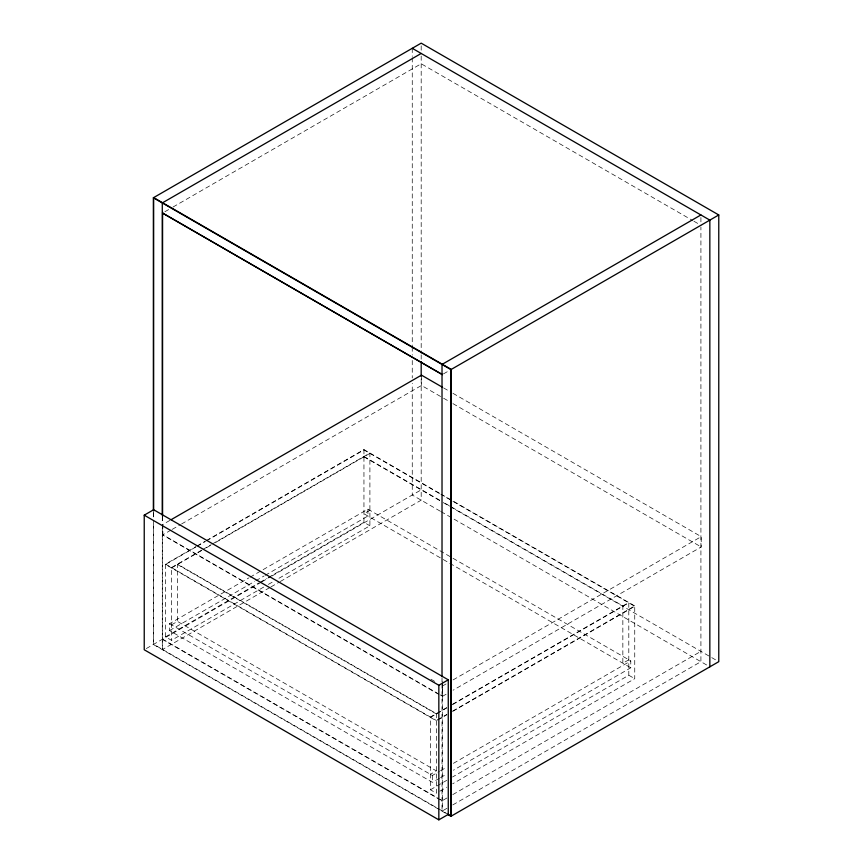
<?xml version="1.0" encoding="UTF-8"?>
<svg xmlns="http://www.w3.org/2000/svg" width="863" height="863" viewBox="0 0 863 863"><rect width="100%" height="100%" fill="white"/><g stroke="black" fill="none" stroke-linecap="round" stroke-linejoin="round"><path stroke-width="0.65" stroke-dasharray="4.32 3.24" d="M164.909 211.726L171.899 207.692M173.064 207.012L421.187 63.765L692.752 220.561M169.871 520.411L162.88 524.445L162.88 534.758L439.116 694.24M171.036 530.055L162.578 534.931L438.814 694.413M172.201 529.375L180.356 524.672M181.521 524.003L421.478 385.459L442.46 397.573M443.474 373.895L449.299 370.54M263.7 587.077L171.51 640.314L165.556 636.872L165.556 564.143L195.901 546.624M197.066 545.945L205.232 541.23M206.408 540.562L363.949 449.601L439.871 493.431M195.901 546.969L165.556 564.478L436.365 720.832M197.066 546.29L205.232 541.576M206.408 540.896L363.949 449.947L439.871 493.776M201.856 550.055L171.51 567.574L171.51 640.314M203.021 549.386L211.187 544.672M212.352 543.992L369.903 453.032L369.903 525.772L277.703 578.997M171.51 567.919L201.856 550.4M206.516 547.703L211.187 545.006M215.858 542.32L369.903 453.377M439.396 778.297L432.395 782.342L169.526 630.573L169.526 623.701L248.878 577.886M250.043 577.207L367.918 509.159L630.788 660.929L630.788 667.8L453.399 770.206M171.51 624.844L177.465 621.414L436.365 770.886L430.41 774.316M369.903 510.303L363.949 513.744L442.352 559.008M169.526 630.573L254.714 581.392M255.88 580.713L264.056 575.999M265.221 575.319L367.918 516.031L367.918 509.159M165.556 636.872L258.922 582.967M260.087 582.298L267.088 578.253M268.253 577.584L363.949 522.331L369.903 525.772M146.322 648.545L261.597 581.996M261.985 581.77L270.917 576.613M272.082 575.945L421.187 489.86M268.371 584.391L273.042 581.694M269.752 587.595L162.287 649.645L162.287 524.51M270.917 586.926L279.073 582.223M280.238 581.543L421.187 500.173L421.187 377.724M442.309 686.128L446.106 683.938M453.097 679.904L701.209 536.646L701.209 546.959L453.097 690.206M446.106 694.24L442.309 696.43L439.979 695.082M446.743 707.617L430.41 717.045L430.41 789.785L436.365 793.216L436.365 713.615L177.465 564.143L177.465 621.414M452.579 704.251L628.803 602.514L628.803 675.244L452.579 776.98M430.41 717.39L446.743 707.962M452.579 704.596L628.803 602.849M437.53 719.807L446.861 714.424M452.697 711.058L634.747 605.945L634.747 678.685L452.697 783.787M437.53 720.152L446.861 714.769M452.697 711.392L634.747 606.29L441.036 494.456M628.803 659.785L622.849 663.216L622.849 605.945L443.248 502.255M169.526 623.701L432.395 775.47L439.396 771.425M440.562 770.745L446.398 767.38M453.399 763.334L630.788 660.929M440.562 777.617L446.398 774.251M430.41 789.785L446.743 780.346M439.86 791.198L446.861 787.153M446.969 797.973L442.018 800.832L162.287 639.332M452.795 794.607L700.918 651.36M446.969 808.286L442.018 811.144L442.018 683.323M452.795 804.92L700.918 661.673L700.918 227.066M693.917 221.23L698.588 223.927M443.625 387.929L451.781 392.643M452.956 393.312L701.209 536.646M443.625 398.242L451.781 402.956M452.956 403.625L701.209 546.959M441.036 494.111L634.747 605.945M363.949 456.473L442.083 501.586M363.949 456.818L442.19 501.986M443.248 502.6L710.605 656.959M711.77 657.628L718.771 661.673M440.259 511.187L412.255 495.017L412.255 383.334M440.993 511.608L709.839 666.829M443.248 559.526L630.788 667.8M628.803 675.244L634.747 678.685M430.95 679.224L435.621 681.91M440.281 694.909L442.611 696.258L442.611 685.956M177.465 564.478L436.365 713.96M165.556 564.143L436.365 720.486M162.578 639.159L438.814 798.642M439.979 799.321L442.309 800.67M448.264 814.413L153.657 644.316L153.657 520.497M445.362 813.075L153.355 644.488L153.355 520.702M700.918 217.541L700.918 225.728M442.309 681.802L442.309 810.972M442.018 677.94L442.018 681.975M432.395 775.47L432.395 782.342M421.478 375.146L421.478 385.459M421.187 45.836L421.187 51.219M421.187 56.041L421.187 353.506M421.187 354.855L421.187 360.691M412.255 48.306L412.255 56.375M412.255 57.724L412.255 345.664M412.255 347.012L412.255 355.081M412.255 360.464L412.255 377.951M363.949 449.601L363.949 522.331M162.578 516.268L162.578 522.989M162.578 524.337L162.578 649.472M162.287 516.441L162.287 523.161M153.657 512.428L153.657 519.181M153.355 512.633L153.355 519.353"/><path stroke-width="1.29" d="M153.355 509.936L153.355 197.778L421.187 43.15L718.771 214.963L718.771 661.673L450.939 816.301L447.595 814.37M421.187 53.463L162.287 202.934L162.287 515.092M144.229 515.168L153.657 509.731L448.264 679.828L448.264 814.413L438.836 819.85L144.229 649.763L144.229 515.168L438.836 685.265L448.264 679.828M171.036 519.742L421.478 375.146L442.46 387.26M700.918 214.963L442.018 364.434L442.018 676.592M153.355 197.778L450.939 369.591L718.771 214.963M412.255 48.306L709.839 220.119L709.839 666.829M447.897 814.197L451.241 816.128L451.241 369.418L153.657 197.605L153.657 511.112M450.939 369.591L450.939 816.301M438.836 685.265L438.836 819.85M421.187 361.586L421.187 376.387M162.578 212.179L162.578 516.268M162.578 213.075L442.309 374.574L162.578 213.075"/></g></svg>
